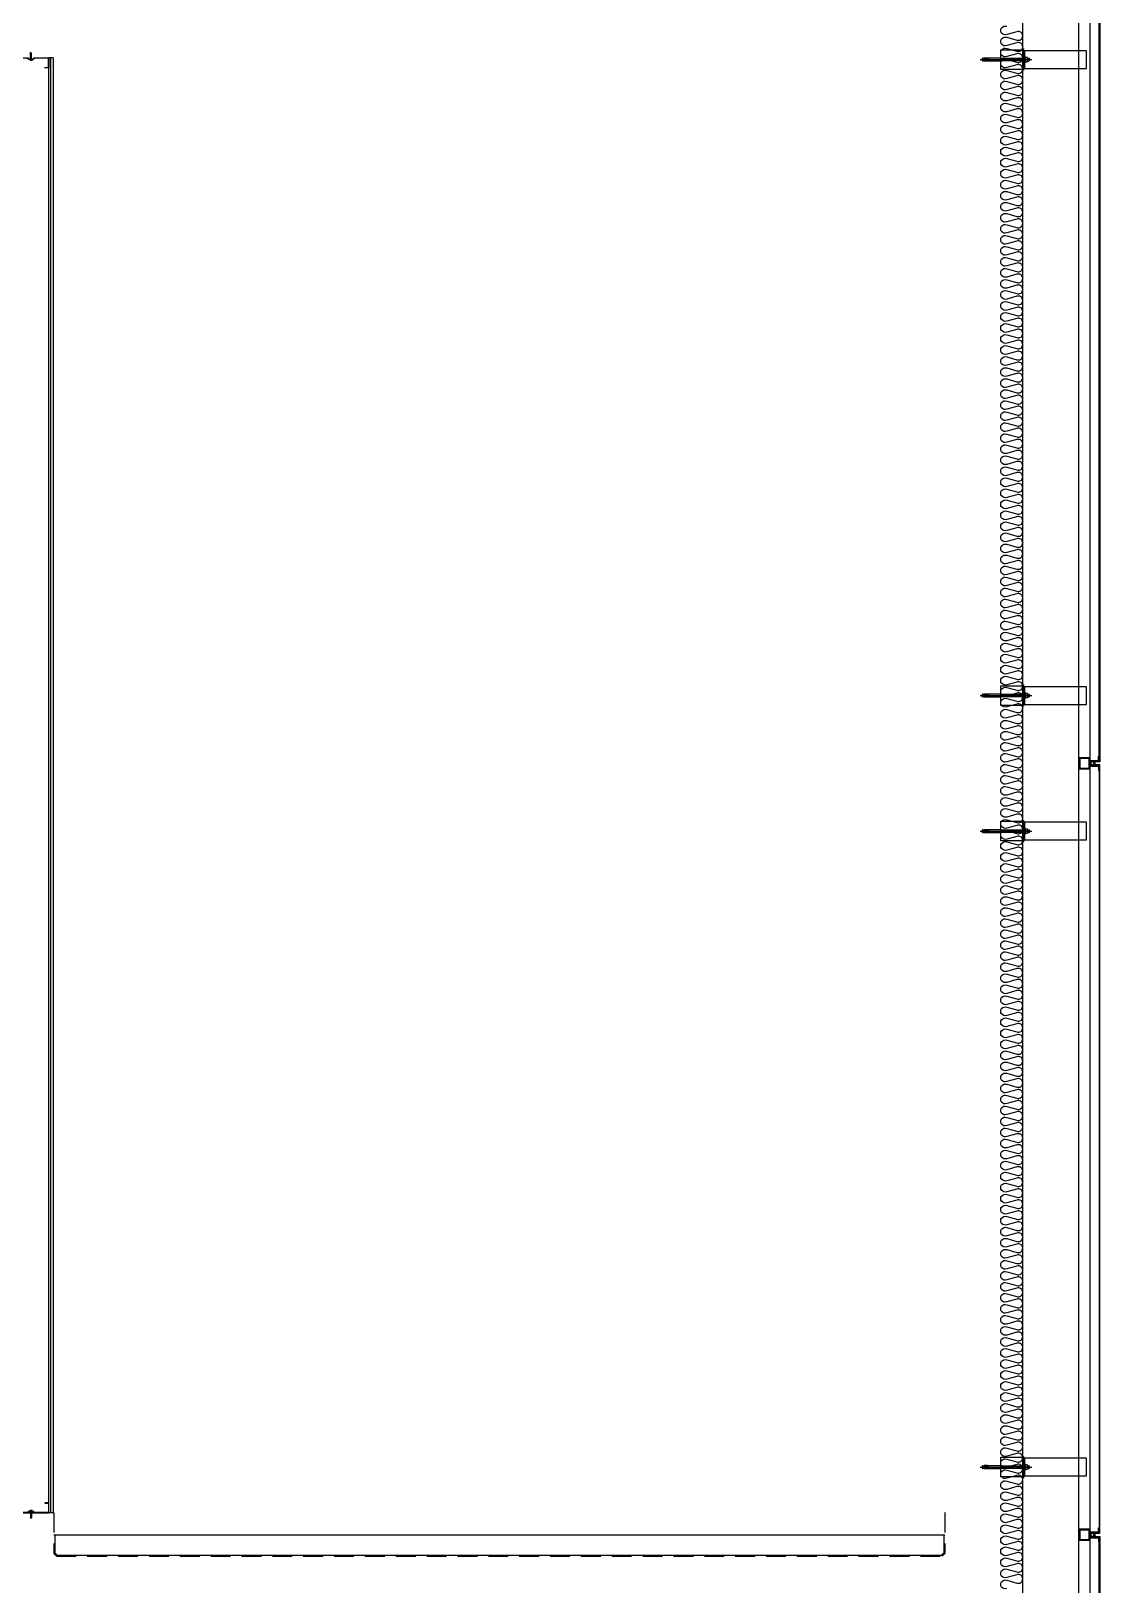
# Model space of a CAD drawing. Header units: millimetres. Extents: x 19868 to 801382, y -4805 to 85279.
# Drawn here: x 365388 to 370238, y 59952 to 67001 of the extents above; entities that cross this region are included whole.
import ezdxf

# ---------------------------------------------------------------- set-up
doc = ezdxf.new("R2010")
doc.units = ezdxf.units.MM
doc.header["$LTSCALE"] = 250
doc.linetypes.add('HID', pattern=[2.8, 1.8, -1])
for name, color, linetype in [('8입면선', 8, 'Continuous'), ('A-ETC-8', 8, 'Continuous'), ('A-FIN', 6, 'Continuous'), ('A-FIN-8', 8, 'Continuous'), ('A-WALL-D', 7, 'Continuous'), ('A-WP', 1, 'HID'), ('GAGAM-DT', 7, 'Continuous'), ('ISL', 251, 'Continuous'), ('입면', 7, 'Continuous')]:
    doc.layers.add(name, color=color, linetype=linetype)
doc.layers.add('CK', color=221, linetype='Continuous', plot=False)

# ---------------------------------------------------------------- blocks, each defined once
blk = doc.blocks.new('A$C632c858f')
at = {"layer": 'A-ETC-8'}
blk.add_arc((-2.8, 0), 24, 341.82483, 18.17517, dxfattribs=at)
blk.add_ellipse((34, 0), major_axis=(7.59, 0), ratio=0.987937, dxfattribs=at)
blk = doc.blocks.new('A$Cae507117')
at = {"layer": 'A-ETC-8'}
for points in [[(-50, 0), (-50, -50), (0, -50), (0, 0)], [(-46.8, -3.2), (-46.8, -46.8), (-3.2, -46.8), (-3.2, -3.2)]]:
    blk.add_lwpolyline(points, close=True, dxfattribs=at)
blk = doc.blocks.new('*U183')
at = {"layer": '8입면선', "color": 8}
for p, q in [((3316397.6, 472011.4), (3316397.6, 478611.4)), ((3316577.6, 472011.4), (3316577.6, 478611.4))]:
    blk.add_line(p, q, dxfattribs=at)
at = {"layer": 'A-WALL-D'}
for p, q in [((3316387.6, 478611.4), (3316387.6, 472011.4)), ((3316407.6, 478611.4), (3316387.6, 478611.4)), ((3316407.6, 472021.4), (3316407.6, 478611.4)), ((3316567.6, 472021.4), (3316567.6, 478611.4)), ((3316587.6, 478611.4), (3316567.6, 478611.4)), ((3316587.6, 478611.4), (3316587.6, 472011.4)), ((3316407.6, 472011.4), (3316387.6, 472011.4)), ((3316587.6, 472011.4), (3316567.6, 472011.4))]:
    blk.add_line(p, q, dxfattribs=at)
at = {"layer": 'CK', "linetype": 'Continuous'}
blk.add_line((3316472.9, 472011.4), (3316502.3, 472011.4), dxfattribs=at)
at = {"layer": 'GAGAM-DT', "color": 8}
for p, q in [((3316492.7, 478605.6), (3316482.8, 478605.6)), ((3316482.8, 478605.6), (3316482.8, 478602.1)), ((3316491.2, 478600.6), (3316484.3, 478600.6)), ((3316485.3, 478605.6), (3316485.3, 478637)), ((3316490.3, 478631.5), (3316485.3, 478637)), ((3316485.3, 478605.6), (3316485.3, 478600.6)), ((3316490.3, 478605.6), (3316490.3, 478631.5)), ((3316490.3, 478605.6), (3316490.3, 478600.6)), ((3316492.7, 478605.6), (3316492.7, 478602.1)), ((3316482.8, 472017.2), (3316482.8, 472020.7)), ((3316492.7, 472017.2), (3316482.8, 472017.2)), ((3316491.2, 472022.2), (3316484.3, 472022.2)), ((3316485.3, 472017.2), (3316485.3, 472022.2)), ((3316485.3, 472017.2), (3316485.3, 471985.8)), ((3316490.3, 471991.3), (3316485.3, 471985.8)), ((3316490.3, 472017.2), (3316490.3, 472022.2)), ((3316490.3, 472017.2), (3316490.3, 471991.3)), ((3316492.7, 472017.2), (3316492.7, 472020.7))]:
    blk.add_line(p, q, dxfattribs=at)
for centre, start, end in [((3316484.3, 478602.1), 180, 270), ((3316491.2, 478602.1), 270, 0), ((3316484.3, 472020.7), 90, 180), ((3316491.2, 472020.7), 0, 90)]:
    blk.add_arc(centre, 1.51, start, end, dxfattribs=at)
at = {"layer": '입면', "color": 6}
for p, q in [((3316407.6, 478566.4), (3316407.6, 478611.4)), ((3316407.6, 478611.4), (3316472.9, 478611.4)), ((3316472.4, 478610.2), (3316408.8, 478610.2)), ((3316408.8, 478610.2), (3316408.8, 478567.6)), ((3316477.4, 478604.4), (3316472.4, 478610.2)), ((3316472.9, 478611.4), (3316477.9, 478605.6)), ((3316497.8, 478604.4), (3316477.4, 478604.4)), ((3316477.9, 478605.6), (3316497.3, 478605.6)), ((3316497.3, 478605.6), (3316502.3, 478611.4)), ((3316502.8, 478610.2), (3316497.8, 478604.4)), ((3316502.3, 478611.4), (3316567.6, 478611.4)), ((3316566.4, 478610.2), (3316502.8, 478610.2)), ((3316566.4, 478567.6), (3316566.4, 478610.2)), ((3316567.6, 478611.4), (3316567.6, 478566.4)), ((3316425.4, 478566.4), (3316407.6, 478566.4)), ((3316408.8, 478567.6), (3316425.4, 478567.6)), ((3316425.4, 478567.6), (3316425.4, 478566.4)), ((3316549.8, 478566.4), (3316549.8, 478567.6)), ((3316549.8, 478567.6), (3316566.4, 478567.6)), ((3316567.6, 478566.4), (3316549.8, 478566.4)), ((3316425.4, 472056.4), (3316407.6, 472056.4)), ((3316407.6, 472056.4), (3316407.6, 472011.4)), ((3316408.8, 472012.6), (3316408.8, 472055.2)), ((3316408.8, 472055.2), (3316425.4, 472055.2)), ((3316425.4, 472055.2), (3316425.4, 472056.4)), ((3316567.6, 472056.4), (3316549.8, 472056.4)), ((3316549.8, 472056.4), (3316549.8, 472055.2)), ((3316549.8, 472055.2), (3316566.4, 472055.2)), ((3316566.4, 472055.2), (3316566.4, 472012.6)), ((3316567.6, 472011.4), (3316567.6, 472056.4)), ((3316407.6, 472011.4), (3316472.9, 472011.4)), ((3316472.4, 472012.6), (3316408.8, 472012.6)), ((3316477.4, 472018.5), (3316472.4, 472012.6)), ((3316472.9, 472011.4), (3316477.9, 472017.3)), ((3316497.8, 472018.5), (3316477.4, 472018.5)), ((3316477.9, 472017.3), (3316497.3, 472017.3)), ((3316497.3, 472017.3), (3316502.3, 472011.4)), ((3316502.8, 472012.6), (3316497.8, 472018.5)), ((3316502.3, 472011.4), (3316567.6, 472011.4)), ((3316566.4, 472012.6), (3316502.8, 472012.6))]:
    blk.add_line(p, q, dxfattribs=at)
blk = doc.blocks.new('너트 M12')
for p, q in [((-9, 0), (9, 0)), ((-9.5, -9), (-9.5, -0.5)), ((9, -9.5), (-9, -9.5)), ((0, -8.3), (0, -1.2)), ((9.5, -0.5), (9.5, -9))]:
    blk.add_line(p, q)
for centre, start, end in [((-9, -0.5), 90, 180), ((-9, -9), 180, 270), ((9, -0.5), 0, 90), ((9, -9), 270, 0)]:
    blk.add_arc(centre, 0.5, start, end)
at = {"extrusion": (0, 0, -1)}
for centre, major_axis, ratio, start_param, end_param in [((-4.8, -0.9), (-4.75, 0.31), 0.185359, -0.024388, 3.141593), ((4.8, -0.9), (4.75, 0.31), 0.185108, 3.141593, 6.30754), ((-4.8, -8.6), (4.75, 0.31), 0.187111, 0, 3.166211), ((4.8, -8.6), (-4.75, 0.31), 0.185991, 3.117121, 6.283185)]:
    blk.add_ellipse(centre, major_axis=major_axis, ratio=ratio, start_param=start_param, end_param=end_param, dxfattribs=at)
blk = doc.blocks.new('A$C5ebcaad0')
at = {"layer": 'A-ETC-8'}
for p, q in [((-449, -225), (-214, -225)), ((-439, -220.5), (-439, -229.5)), ((-437, -219), (-437.5, -219)), ((-437.5, -231), (-437, -231)), ((-426, -220.5), (-437, -219)), ((-437, -231), (-426, -229.5)), ((-431.6, -219.7), (-431.6, -221.5)), ((-431.6, -228.5), (-431.6, -230.2)), ((-431.1, -222.3), (-429.3, -223.5)), ((-431.1, -227.7), (-429.3, -226.5)), ((-415.6, -218.7), (-430.6, -218.7)), ((-430.6, -231.2), (-415.6, -231.2)), ((-421.1, -224), (-427.7, -224)), ((-421.1, -226), (-427.7, -226)), ((-426, -220.5), (-412, -220.5)), ((-426, -229.5), (-412, -229.5)), ((-420.6, -223.5), (-420.6, -223)), ((-420.6, -227), (-420.6, -226.5)), ((-416.6, -227), (-416.6, -223)), ((-415.6, -218.7), (-412.6, -218.7)), ((-415.6, -231.2), (-412.6, -231.2)), ((-412.6, -218.7), (-412.6, -231.2)), ((-412, -231), (-412, -219)), ((-409, -219), (-412, -219)), ((-412, -231), (-409, -231)), ((-409, -231), (-409, -219)), ((-355, -219), (-409, -219)), ((-409, -231), (-355, -231)), ((-355, -219), (-245.5, -219)), ((-245.5, -231), (-355, -231)), ((-234.2, -229.5), (-224, -229.5)), ((-234, -219), (-225.5, -219)), ((-234, -220.5), (-224, -220.5)), ((-234, -231), (-225.5, -231)), ((-225.5, -231), (-225.5, -219)), ((-224, -220.5), (-225.5, -219)), ((-224, -229.5), (-225.5, -231)), ((-224, -229.5), (-224, -220.5))]:
    blk.add_line(p, q, dxfattribs=at)
for points in [[(-255, -180.5), (-255, -269.5), (-355, -269.5), (-355, -180.5)], [(33.5, -185), (-251.5, -185), (-251.5, -265), (33.5, -265)], [(-251.5, -265), (-245.5, -265), (-245.5, -185), (-251.5, -185)], [(-245.5, -210), (-245.5, -240), (-243.5, -240), (-243.5, -210)]]:
    blk.add_lwpolyline(points, close=True, dxfattribs=at)
blk.add_lwpolyline([(-251.5, -177.5), (-251.5, -272.5, -0.414214), (-252.5, -273.5), (-255, -273.5), (-255, -176.5), (-252.5, -176.5, -0.414214)], format="xyb", close=True, dxfattribs=at)
for centre, radius, start, end in [((-437.5, -220.5), 1.5, 90, 180), ((-437.5, -229.5), 1.5, 180, 270), ((-430.6, -219.7), 1, 90, 180), ((-430.6, -221.5), 1, 180, 236.30993), ((-430.6, -228.5), 1, 123.69007, 180), ((-430.6, -230.2), 1, 180, 270), ((-427.7, -221), 3, 236.30993, 270), ((-427.7, -229), 3, 90, 123.69007), ((-421.1, -223.5), 0.5, 270, 0), ((-421.1, -226.5), 0.5, 0, 90), ((-418.6, -223), 2, 90, 180), ((-418.6, -227), 2, 180, 270), ((-418.6, -223), 2, 0, 90), ((-418.6, -227), 2, 270, 0)]:
    blk.add_arc(centre, radius, start, end, dxfattribs=at)
at = {"layer": 'A-ETC-8', "xscale": -1, "rotation": 90}
blk.add_blockref('너트 M12', (-243.5, -225), dxfattribs=at)

msp = doc.modelspace()

# ---------------------------------------------------------------- linework, layer by layer
at = {"layer": 'A-ETC-8'}
for p, q in [((370143.2, 51178.9), (370143.2, 76146.7)), ((370193.2, 51178.9), (370193.2, 76146.7))]:
    msp.add_line(p, q, dxfattribs=at)
for points in [[(370230.2, 63690.4), (370195.2, 63690.4), (370195.2, 63679.4), (370193.2, 63679.4), (370193.2, 63692.4), (370228.6, 63692.4, -0.226541), (370232.2, 63696.1), (370232.2, 63710.8), (370234.2, 63710.8), (370234.2, 63694.4, 0.414214)], [(370230.2, 63667.4), (370195.2, 63667.4), (370195.2, 63678.4), (370193.2, 63678.4), (370193.2, 63665.4), (370228.6, 63665.4, 0.226541), (370232.2, 63661.8), (370232.2, 63647.1), (370234.2, 63647.1), (370234.2, 63663.4, -0.414214)], [(370230.2, 60190.4), (370195.2, 60190.4), (370195.2, 60179.4), (370193.2, 60179.4), (370193.2, 60192.4), (370228.6, 60192.4, -0.226541), (370232.2, 60196.1), (370232.2, 60210.8), (370234.2, 60210.8), (370234.2, 60194.4, 0.414214)], [(370230.2, 60167.4), (370195.2, 60167.4), (370195.2, 60178.4), (370193.2, 60178.4), (370193.2, 60165.4), (370228.6, 60165.4, 0.226541), (370232.2, 60161.8), (370232.2, 60147.1), (370234.2, 60147.1), (370234.2, 60163.4, -0.414214)]]:
    msp.add_lwpolyline(points, format="xyb", close=True, dxfattribs=at)
at = {"layer": 'A-FIN'}
msp.add_line((365491.2, 60178.9), (369535.2, 60178.9), dxfattribs=at)
for points in [[(370197.2, 67167.4), (370197.2, 67171.4), (370238.2, 67171.4), (370238.2, 63686.4), (370197.2, 63686.4), (370197.2, 63690.4), (370234.2, 63690.4), (370234.2, 67167.4), (370197.2, 67167.4)], [(370197.2, 60190.4), (370197.2, 60186.4), (370238.2, 60186.4), (370238.2, 63671.4), (370197.2, 63671.4), (370197.2, 63667.4), (370234.2, 63667.4), (370234.2, 60190.4), (370197.2, 60190.4)], [(370197.2, 60167.4), (370197.2, 60171.4), (370238.2, 60171.4), (370238.2, 56436.4), (370197.2, 56436.4), (370197.2, 56440.4), (370234.2, 56440.4), (370234.2, 60167.4), (370197.2, 60167.4)]]:
    msp.add_lwpolyline(points, close=True, dxfattribs=at)
at = {"layer": 'A-FIN-8'}
for p, q in [((365496.2, 60178.9), (365496.2, 60097.1)), ((369530.2, 60178.9), (369530.2, 60097.1)), ((365506.4, 60086.9), (365496.2, 60097.1)), ((365506.4, 60086.9), (369520, 60086.9)), ((369520, 60086.9), (369530.2, 60097.1))]:
    msp.add_line(p, q, dxfattribs=at)
at = {"layer": 'A-WP', "ltscale": 0.2}
for p, q in [((365503.4, 60081.9), (365491.2, 60094.1)), ((365503.4, 60081.9), (369523.1, 60081.9)), ((369523.1, 60081.9), (369535.2, 60094.1))]:
    msp.add_line(p, q, dxfattribs=at)
at = {"layer": 'A-WP', "linetype": 'HID', "ltscale": 0.2}
for points in [[(365488.2, 60278.9), (365491.2, 60278.9), (365491.2, 60094.1)], [(369538.2, 60278.9), (369535.2, 60278.9), (369535.2, 60094.1)]]:
    msp.add_lwpolyline(points, dxfattribs=at)
at = {"layer": 'ISL'}
msp.add_line((369888.2, 50558.9), (369888.2, 76138.6), dxfattribs=at)
msp.add_lwpolyline([(369815.3, 59935.2, -1.449198), (369815.3, 59972.6), (369861.1, 59960.2, 0.524856), (369888.2, 59978.9, 0.524856), (369861.1, 59997.6), (369815.3, 59985.2, -1.449198), (369815.3, 60022.6), (369861.1, 60010.2, 0.524856), (369888.2, 60028.9, 0.524856), (369861.1, 60047.6), (369815.3, 60035.2, -1.449198), (369815.3, 60072.6), (369861.1, 60060.2, 0.524856), (369888.2, 60078.9, 0.524856), (369861.1, 60097.6), (369815.3, 60085.2, -1.449198), (369815.3, 60122.6), (369861.1, 60110.2, 0.524856), (369888.2, 60128.9, 0.524856), (369861.1, 60147.6), (369815.3, 60135.2, -1.449198), (369815.3, 60172.6), (369861.1, 60160.2, 0.524856), (369888.2, 60178.9, 0.524856), (369861.1, 60197.6), (369815.3, 60185.2, -1.449198), (369815.3, 60222.6), (369861.1, 60210.2, 0.524856), (369888.2, 60228.9, 0.524856), (369861.1, 60247.6), (369815.3, 60235.2, -1.449198), (369815.3, 60272.6), (369861.1, 60260.2, 0.524856), (369888.2, 60278.9, 0.524856), (369861.1, 60297.6), (369815.3, 60285.2, -1.449198), (369815.3, 60322.6), (369861.1, 60310.2, 0.524856), (369888.2, 60328.9, 0.524856), (369861.1, 60347.6), (369815.3, 60335.2, -1.449198), (369815.3, 60372.6), (369861.1, 60360.2, 0.524856), (369888.2, 60378.9, 0.524856), (369861.1, 60397.6), (369815.3, 60385.2, -1.449198), (369815.3, 60422.6), (369861.1, 60410.2, 0.524856), (369888.2, 60428.9, 0.524856), (369861.1, 60447.6), (369815.3, 60435.2, -1.449198), (369815.3, 60472.6), (369861.1, 60460.2, 0.524856), (369888.2, 60478.9, 0.524856), (369861.1, 60497.6), (369815.3, 60485.2, -1.449198), (369815.3, 60522.6), (369861.1, 60510.2, 0.524856), (369888.2, 60528.9, 0.524856), (369861.1, 60547.6), (369815.3, 60535.2, -1.449198), (369815.3, 60572.6), (369861.1, 60560.2, 0.524856), (369888.2, 60578.9, 0.524856), (369861.1, 60597.6), (369815.3, 60585.2, -1.449198), (369815.3, 60622.6), (369861.1, 60610.2, 0.524856), (369888.2, 60628.9, 0.524856), (369861.1, 60647.6), (369815.3, 60635.2, -1.449198), (369815.3, 60672.6), (369861.1, 60660.2, 0.524856), (369888.2, 60678.9, 0.524856), (369861.1, 60697.6), (369815.3, 60685.2, -1.449198), (369815.3, 60722.6), (369861.1, 60710.2, 0.524856), (369888.2, 60728.9, 0.524856), (369861.1, 60747.6), (369815.3, 60735.2, -1.449198), (369815.3, 60772.6), (369861.1, 60760.2, 0.524856), (369888.2, 60778.9, 0.524856), (369861.1, 60797.6), (369815.3, 60785.2, -1.449198), (369815.3, 60822.6), (369861.1, 60810.2, 0.524856), (369888.2, 60828.9, 0.524856), (369861.1, 60847.6), (369815.3, 60835.2, -1.449198), (369815.3, 60872.6), (369861.1, 60860.2, 0.524856), (369888.2, 60878.9, 0.524856), (369861.1, 60897.6), (369815.3, 60885.2, -1.449198), (369815.3, 60922.6), (369861.1, 60910.2, 0.524856), (369888.2, 60928.9, 0.524856), (369861.1, 60947.6), (369815.3, 60935.2, -1.449198), (369815.3, 60972.6), (369861.1, 60960.2, 0.524856), (369888.2, 60978.9, 0.524856), (369861.1, 60997.6), (369815.3, 60985.2, -1.449198), (369815.3, 61022.6), (369861.1, 61010.2, 0.524856), (369888.2, 61028.9, 0.524856), (369861.1, 61047.6), (369815.3, 61035.2, -1.449198), (369815.3, 61072.6), (369861.1, 61060.2, 0.524856), (369888.2, 61078.9, 0.524856), (369861.1, 61097.6), (369815.3, 61085.2, -1.449198), (369815.3, 61122.6), (369861.1, 61110.2, 0.524856), (369888.2, 61128.9, 0.524856), (369861.1, 61147.6), (369815.3, 61135.2, -1.449198), (369815.3, 61172.6), (369861.1, 61160.2, 0.524856), (369888.2, 61178.9, 0.524856), (369861.1, 61197.6), (369815.3, 61185.2, -1.449198), (369815.3, 61222.6), (369861.1, 61210.2, 0.524856), (369888.2, 61228.9, 0.524856), (369861.1, 61247.6), (369815.3, 61235.2, -1.449198), (369815.3, 61272.6), (369861.1, 61260.2, 0.524856), (369888.2, 61278.9, 0.524856), (369861.1, 61297.6), (369815.3, 61285.2, -1.449198), (369815.3, 61322.6), (369861.1, 61310.2, 0.524856), (369888.2, 61328.9, 0.524856), (369861.1, 61347.6), (369815.3, 61335.2, -1.449198), (369815.3, 61372.6), (369861.1, 61360.2, 0.524856), (369888.2, 61378.9, 0.524856), (369861.1, 61397.6), (369815.3, 61385.2, -1.449198), (369815.3, 61422.6), (369861.1, 61410.2, 0.524856), (369888.2, 61428.9, 0.524856), (369861.1, 61447.6), (369815.3, 61435.2, -1.449198), (369815.3, 61472.6), (369861.1, 61460.2, 0.524856), (369888.2, 61478.9, 0.524856), (369861.1, 61497.6), (369815.3, 61485.2, -1.449198), (369815.3, 61522.6), (369861.1, 61510.2, 0.524856), (369888.2, 61528.9, 0.524856), (369861.1, 61547.6), (369815.3, 61535.2, -1.449198), (369815.3, 61572.6), (369861.1, 61560.2, 0.524856), (369888.2, 61578.9, 0.524856), (369861.1, 61597.6), (369815.3, 61585.2, -1.449198), (369815.3, 61622.6), (369861.1, 61610.2, 0.524856), (369888.2, 61628.9, 0.524856), (369861.1, 61647.6), (369815.3, 61635.2, -1.449198), (369815.3, 61672.6), (369861.1, 61660.2, 0.524856), (369888.2, 61678.9, 0.524856), (369861.1, 61697.6), (369815.3, 61685.2, -1.449198), (369815.3, 61722.6), (369861.1, 61710.2, 0.524856), (369888.2, 61728.9, 0.524856), (369861.1, 61747.6), (369815.3, 61735.2, -1.449198), (369815.3, 61772.6), (369861.1, 61760.2, 0.524856), (369888.2, 61778.9, 0.524856), (369861.1, 61797.6), (369815.3, 61785.2, -1.449198), (369815.3, 61822.6), (369861.1, 61810.2, 0.524856), (369888.2, 61828.9, 0.524856), (369861.1, 61847.6), (369815.3, 61835.2, -1.449198), (369815.3, 61872.6), (369861.1, 61860.2, 0.524856), (369888.2, 61878.9, 0.524856), (369861.1, 61897.6), (369815.3, 61885.2, -1.449198), (369815.3, 61922.6), (369861.1, 61910.2, 0.524856), (369888.2, 61928.9, 0.524856), (369861.1, 61947.6), (369815.3, 61935.2, -1.449198), (369815.3, 61972.6), (369861.1, 61960.2, 0.524856), (369888.2, 61978.9, 0.524856), (369861.1, 61997.6), (369815.3, 61985.2, -1.449198), (369815.3, 62022.6), (369861.1, 62010.2, 0.524856), (369888.2, 62028.9, 0.524856), (369861.1, 62047.6), (369815.3, 62035.2, -1.449198), (369815.3, 62072.6), (369861.1, 62060.2, 0.524856), (369888.2, 62078.9, 0.524856), (369861.1, 62097.6), (369815.3, 62085.2, -1.449198), (369815.3, 62122.6), (369861.1, 62110.2, 0.524856), (369888.2, 62128.9, 0.524856), (369861.1, 62147.6), (369815.3, 62135.2, -1.449198), (369815.3, 62172.6), (369861.1, 62160.2, 0.524856), (369888.2, 62178.9, 0.524856), (369861.1, 62197.6), (369815.3, 62185.2, -1.449198), (369815.3, 62222.6), (369861.1, 62210.2, 0.524856), (369888.2, 62228.9, 0.524856), (369861.1, 62247.6), (369815.3, 62235.2, -1.449198), (369815.3, 62272.6), (369861.1, 62260.2, 0.524856), (369888.2, 62278.9, 0.524856), (369861.1, 62297.6), (369815.3, 62285.2, -1.449198), (369815.3, 62322.6), (369861.1, 62310.2, 0.524856), (369888.2, 62328.9, 0.524856), (369861.1, 62347.6), (369815.3, 62335.2, -1.449198), (369815.3, 62372.6), (369861.1, 62360.2, 0.524856), (369888.2, 62378.9, 0.524856), (369861.1, 62397.6), (369815.3, 62385.2, -1.449198), (369815.3, 62422.6), (369861.1, 62410.2, 0.524856), (369888.2, 62428.9, 0.524856), (369861.1, 62447.6), (369815.3, 62435.2, -1.449198), (369815.3, 62472.6), (369861.1, 62460.2, 0.524856), (369888.2, 62478.9, 0.524856), (369861.1, 62497.6), (369815.3, 62485.2, -1.449198), (369815.3, 62522.6), (369861.1, 62510.2, 0.524856), (369888.2, 62528.9, 0.524856), (369861.1, 62547.6), (369815.3, 62535.2, -1.449198), (369815.3, 62572.6), (369861.1, 62560.2, 0.524856), (369888.2, 62578.9, 0.524856), (369861.1, 62597.6), (369815.3, 62585.2, -1.449198), (369815.3, 62622.6), (369861.1, 62610.2, 0.524856), (369888.2, 62628.9, 0.524856), (369861.1, 62647.6), (369815.3, 62635.2, -1.449198), (369815.3, 62672.6), (369861.1, 62660.2, 0.524856), (369888.2, 62678.9, 0.524856), (369861.1, 62697.6), (369815.3, 62685.2, -1.449198), (369815.3, 62722.6), (369861.1, 62710.2, 0.524856), (369888.2, 62728.9, 0.524856), (369861.1, 62747.6), (369815.3, 62735.2, -1.449198), (369815.3, 62772.6), (369861.1, 62760.2, 0.524856), (369888.2, 62778.9, 0.524856), (369861.1, 62797.6), (369815.3, 62785.2, -1.449198), (369815.3, 62822.6), (369861.1, 62810.2, 0.524856), (369888.2, 62828.9, 0.524856), (369861.1, 62847.6), (369815.3, 62835.2, -1.449198), (369815.3, 62872.6), (369861.1, 62860.2, 0.524856), (369888.2, 62878.9, 0.524856), (369861.1, 62897.6), (369815.3, 62885.2, -1.449198), (369815.3, 62922.6), (369861.1, 62910.2, 0.524856), (369888.2, 62928.9, 0.524856), (369861.1, 62947.6), (369815.3, 62935.2, -1.449198), (369815.3, 62972.6), (369861.1, 62960.2, 0.524856), (369888.2, 62978.9, 0.524856), (369861.1, 62997.6), (369815.3, 62985.2, -1.449198), (369815.3, 63022.6), (369861.1, 63010.2, 0.524856), (369888.2, 63028.9, 0.524856), (369861.1, 63047.6), (369815.3, 63035.2, -1.449198), (369815.3, 63072.6), (369861.1, 63060.2, 0.524856), (369888.2, 63078.9, 0.524856), (369861.1, 63097.6), (369815.3, 63085.2, -1.449198), (369815.3, 63122.6), (369861.1, 63110.2, 0.524856), (369888.2, 63128.9, 0.524856), (369861.1, 63147.6), (369815.3, 63135.2, -1.449198), (369815.3, 63172.6), (369861.1, 63160.2, 0.524856), (369888.2, 63178.9, 0.524856), (369861.1, 63197.6), (369815.3, 63185.2, -1.449198), (369815.3, 63222.6), (369861.1, 63210.2, 0.524856), (369888.2, 63228.9, 0.524856), (369861.1, 63247.6), (369815.3, 63235.2, -1.449198), (369815.3, 63272.6), (369861.1, 63260.2, 0.524856), (369888.2, 63278.9, 0.524856), (369861.1, 63297.6), (369815.3, 63285.2, -1.449198), (369815.3, 63322.6), (369861.1, 63310.2, 0.524856), (369888.2, 63328.9, 0.524856), (369861.1, 63347.6), (369815.3, 63335.2, -1.449198), (369815.3, 63372.6), (369861.1, 63360.2, 0.524856), (369888.2, 63378.9, 0.524856), (369861.1, 63397.6), (369815.3, 63385.2, -1.449198), (369815.3, 63422.6), (369861.1, 63410.2, 0.524856), (369888.2, 63428.9, 0.524856), (369861.1, 63447.6), (369815.3, 63435.2, -1.449198), (369815.3, 63472.6), (369861.1, 63460.2, 0.524856), (369888.2, 63478.9, 0.524856), (369861.1, 63497.6), (369815.3, 63485.2, -1.449198), (369815.3, 63522.6), (369861.1, 63510.2, 0.524856), (369888.2, 63528.9, 0.524856), (369861.1, 63547.6), (369815.3, 63535.2, -1.449198), (369815.3, 63572.6), (369861.1, 63560.2, 0.524856), (369888.2, 63578.9, 0.524856), (369861.1, 63597.6), (369815.3, 63585.2, -1.449198), (369815.3, 63622.6), (369861.1, 63610.2, 0.524856), (369888.2, 63628.9, 0.524856), (369861.1, 63647.6), (369815.3, 63635.2, -1.449198), (369815.3, 63672.6), (369861.1, 63660.2, 0.524856), (369888.2, 63678.9, 0.524856), (369861.1, 63697.6), (369815.3, 63685.2, -1.449198), (369815.3, 63722.6), (369861.1, 63710.2, 0.524856), (369888.2, 63728.9, 0.524856), (369861.1, 63747.6), (369815.3, 63735.2, -1.449198), (369815.3, 63772.6), (369861.1, 63760.2, 0.524856), (369888.2, 63778.9, 0.524856), (369861.1, 63797.6), (369815.3, 63785.2, -1.449198), (369815.3, 63822.6), (369861.1, 63810.2, 0.524856), (369888.2, 63828.9, 0.524856), (369861.1, 63847.6), (369815.3, 63835.2, -1.449198), (369815.3, 63872.6), (369861.1, 63860.2, 0.524856), (369888.2, 63878.9, 0.524856), (369861.1, 63897.6), (369815.3, 63885.2, -1.449198), (369815.3, 63922.6), (369861.1, 63910.2, 0.524856), (369888.2, 63928.9, 0.524856), (369861.1, 63947.6), (369815.3, 63935.2, -1.449198), (369815.3, 63972.6), (369861.1, 63960.2, 0.524856), (369888.2, 63978.9, 0.524856), (369861.1, 63997.6), (369815.3, 63985.2, -1.449198), (369815.3, 64022.6), (369861.1, 64010.2, 0.524856), (369888.2, 64028.9, 0.524856), (369861.1, 64047.6), (369815.3, 64035.2, -1.449198), (369815.3, 64072.6), (369861.1, 64060.2, 0.524856), (369888.2, 64078.9, 0.524856), (369861.1, 64097.6), (369815.3, 64085.2, -1.449198), (369815.3, 64122.6), (369861.1, 64110.2, 0.524856), (369888.2, 64128.9, 0.524856), (369861.1, 64147.6), (369815.3, 64135.2, -1.449198), (369815.3, 64172.6), (369861.1, 64160.2, 0.524856), (369888.2, 64178.9, 0.524856), (369861.1, 64197.6), (369815.3, 64185.2, -1.449198), (369815.3, 64222.6), (369861.1, 64210.2, 0.524856), (369888.2, 64228.9, 0.524856), (369861.1, 64247.6), (369815.3, 64235.2, -1.449198), (369815.3, 64272.6), (369861.1, 64260.2, 0.524856), (369888.2, 64278.9, 0.524856), (369861.1, 64297.6), (369815.3, 64285.2, -1.449198), (369815.3, 64322.6), (369861.1, 64310.2, 0.524856), (369888.2, 64328.9, 0.524856), (369861.1, 64347.6), (369815.3, 64335.2, -1.449198), (369815.3, 64372.6), (369861.1, 64360.2, 0.524856), (369888.2, 64378.9, 0.524856), (369861.1, 64397.6), (369815.3, 64385.2, -1.449198), (369815.3, 64422.6), (369861.1, 64410.2, 0.524856), (369888.2, 64428.9, 0.524856), (369861.1, 64447.6), (369815.3, 64435.2, -1.449198), (369815.3, 64472.6), (369861.1, 64460.2, 0.524856), (369888.2, 64478.9, 0.524856), (369861.1, 64497.6), (369815.3, 64485.2, -1.449198), (369815.3, 64522.6), (369861.1, 64510.2, 0.524856), (369888.2, 64528.9, 0.524856), (369861.1, 64547.6), (369815.3, 64535.2, -1.449198), (369815.3, 64572.6), (369861.1, 64560.2, 0.524856), (369888.2, 64578.9, 0.524856), (369861.1, 64597.6), (369815.3, 64585.2, -1.449198), (369815.3, 64622.6), (369861.1, 64610.2, 0.524856), (369888.2, 64628.9, 0.524856), (369861.1, 64647.6), (369815.3, 64635.2, -1.449198), (369815.3, 64672.6), (369861.1, 64660.2, 0.524856), (369888.2, 64678.9, 0.524856), (369861.1, 64697.6), (369815.3, 64685.2, -1.449198), (369815.3, 64722.6), (369861.1, 64710.2, 0.524856), (369888.2, 64728.9, 0.524856), (369861.1, 64747.6), (369815.3, 64735.2, -1.449198), (369815.3, 64772.6), (369861.1, 64760.2, 0.524856), (369888.2, 64778.9, 0.524856), (369861.1, 64797.6), (369815.3, 64785.2, -1.449198), (369815.3, 64822.6), (369861.1, 64810.2, 0.524856), (369888.2, 64828.9, 0.524856), (369861.1, 64847.6), (369815.3, 64835.2, -1.449198), (369815.3, 64872.6), (369861.1, 64860.2, 0.524856), (369888.2, 64878.9, 0.524856), (369861.1, 64897.6), (369815.3, 64885.2, -1.449198), (369815.3, 64922.6), (369861.1, 64910.2, 0.524856), (369888.2, 64928.9, 0.524856), (369861.1, 64947.6), (369815.3, 64935.2, -1.449198), (369815.3, 64972.6), (369861.1, 64960.2, 0.524856), (369888.2, 64978.9, 0.524856), (369861.1, 64997.6), (369815.3, 64985.2, -1.449198), (369815.3, 65022.6), (369861.1, 65010.2, 0.524856), (369888.2, 65028.9, 0.524856), (369861.1, 65047.6), (369815.3, 65035.2, -1.449198), (369815.3, 65072.6), (369861.1, 65060.2, 0.524856), (369888.2, 65078.9, 0.524856), (369861.1, 65097.6), (369815.3, 65085.2, -1.449198), (369815.3, 65122.6), (369861.1, 65110.2, 0.524856), (369888.2, 65128.9, 0.524856), (369861.1, 65147.6), (369815.3, 65135.2, -1.449198), (369815.3, 65172.6), (369861.1, 65160.2, 0.524856), (369888.2, 65178.9, 0.524856), (369861.1, 65197.6), (369815.3, 65185.2, -1.449198), (369815.3, 65222.6), (369861.1, 65210.2, 0.524856), (369888.2, 65228.9, 0.524856), (369861.1, 65247.6), (369815.3, 65235.2, -1.449198), (369815.3, 65272.6), (369861.1, 65260.2, 0.524856), (369888.2, 65278.9, 0.524856), (369861.1, 65297.6), (369815.3, 65285.2, -1.449198), (369815.3, 65322.6), (369861.1, 65310.2, 0.524856), (369888.2, 65328.9, 0.524856), (369861.1, 65347.6), (369815.3, 65335.2, -1.449198), (369815.3, 65372.6), (369861.1, 65360.2, 0.524856), (369888.2, 65378.9, 0.524856), (369861.1, 65397.6), (369815.3, 65385.2, -1.449198), (369815.3, 65422.6), (369861.1, 65410.2, 0.524856), (369888.2, 65428.9, 0.524856), (369861.1, 65447.6), (369815.3, 65435.2, -1.449198), (369815.3, 65472.6), (369861.1, 65460.2, 0.524856), (369888.2, 65478.9, 0.524856), (369861.1, 65497.6), (369815.3, 65485.2, -1.449198), (369815.3, 65522.6), (369861.1, 65510.2, 0.524856), (369888.2, 65528.9, 0.524856), (369861.1, 65547.6), (369815.3, 65535.2, -1.449198), (369815.3, 65572.6), (369861.1, 65560.2, 0.524856), (369888.2, 65578.9, 0.524856), (369861.1, 65597.6), (369815.3, 65585.2, -1.449198), (369815.3, 65622.6), (369861.1, 65610.2, 0.524856), (369888.2, 65628.9, 0.524856), (369861.1, 65647.6), (369815.3, 65635.2, -1.449198), (369815.3, 65672.6), (369861.1, 65660.2, 0.524856), (369888.2, 65678.9, 0.524856), (369861.1, 65697.6), (369815.3, 65685.2, -1.449198), (369815.3, 65722.6), (369861.1, 65710.2, 0.524856), (369888.2, 65728.9, 0.524856), (369861.1, 65747.6), (369815.3, 65735.2, -1.449198), (369815.3, 65772.6), (369861.1, 65760.2, 0.524856), (369888.2, 65778.9, 0.524856), (369861.1, 65797.6), (369815.3, 65785.2, -1.449198), (369815.3, 65822.6), (369861.1, 65810.2, 0.524856), (369888.2, 65828.9, 0.524856), (369861.1, 65847.6), (369815.3, 65835.2, -1.449198), (369815.3, 65872.6), (369861.1, 65860.2, 0.524856), (369888.2, 65878.9, 0.524856), (369861.1, 65897.6), (369815.3, 65885.2, -1.449198), (369815.3, 65922.6), (369861.1, 65910.2, 0.524856), (369888.2, 65928.9, 0.524856), (369861.1, 65947.6), (369815.3, 65935.2, -1.449198), (369815.3, 65972.6), (369861.1, 65960.2, 0.524856), (369888.2, 65978.9, 0.524856), (369861.1, 65997.6), (369815.3, 65985.2, -1.449198), (369815.3, 66022.6), (369861.1, 66010.2, 0.524856), (369888.2, 66028.9, 0.524856), (369861.1, 66047.6), (369815.3, 66035.2, -1.449198), (369815.3, 66072.6), (369861.1, 66060.2, 0.524856), (369888.2, 66078.9, 0.524856), (369861.1, 66097.6), (369815.3, 66085.2, -1.449198), (369815.3, 66122.6), (369861.1, 66110.2, 0.524856), (369888.2, 66128.9, 0.524856), (369861.1, 66147.6), (369815.3, 66135.2, -1.449198), (369815.3, 66172.6), (369861.1, 66160.2, 0.524856), (369888.2, 66178.9, 0.524856), (369861.1, 66197.6), (369815.3, 66185.2, -1.449198), (369815.3, 66222.6), (369861.1, 66210.2, 0.524856), (369888.2, 66228.9, 0.524856), (369861.1, 66247.6), (369815.3, 66235.2, -1.449198), (369815.3, 66272.6), (369861.1, 66260.2, 0.524856), (369888.2, 66278.9, 0.524856), (369861.1, 66297.6), (369815.3, 66285.2, -1.449198), (369815.3, 66322.6), (369861.1, 66310.2, 0.524856), (369888.2, 66328.9, 0.524856), (369861.1, 66347.6), (369815.3, 66335.2, -1.449198), (369815.3, 66372.6), (369861.1, 66360.2, 0.524856), (369888.2, 66378.9, 0.524856), (369861.1, 66397.6), (369815.3, 66385.2, -1.449198), (369815.3, 66422.6), (369861.1, 66410.2, 0.524856), (369888.2, 66428.9, 0.524856), (369861.1, 66447.6), (369815.3, 66435.2, -1.449198), (369815.3, 66472.6), (369861.1, 66460.2, 0.524856), (369888.2, 66478.9, 0.524856), (369861.1, 66497.6), (369815.3, 66485.2, -1.449198), (369815.3, 66522.6), (369861.1, 66510.2, 0.524856), (369888.2, 66528.9, 0.524856), (369861.1, 66547.6), (369815.3, 66535.2, -1.449198), (369815.3, 66572.6), (369861.1, 66560.2, 0.524856), (369888.2, 66578.9, 0.524856), (369861.1, 66597.6), (369815.3, 66585.2, -1.449198), (369815.3, 66622.6), (369861.1, 66610.2, 0.524856), (369888.2, 66628.9, 0.524856), (369861.1, 66647.6), (369815.3, 66635.2, -1.449198), (369815.3, 66672.6), (369861.1, 66660.2, 0.524856), (369888.2, 66678.9, 0.524856), (369861.1, 66697.6), (369815.3, 66685.2, -1.449198), (369815.3, 66722.6), (369861.1, 66710.2, 0.524856), (369888.2, 66728.9, 0.524856), (369861.1, 66747.6), (369815.3, 66735.2, -1.449198), (369815.3, 66772.6), (369861.1, 66760.2, 0.524856), (369888.2, 66778.9, 0.524856), (369861.1, 66797.6), (369815.3, 66785.2, -1.449198), (369815.3, 66822.6), (369861.1, 66810.2, 0.524856), (369888.2, 66828.9, 0.524856), (369861.1, 66847.6), (369815.3, 66835.2, -1.449198), (369815.3, 66872.6), (369861.1, 66860.2, 0.524856), (369888.2, 66878.9, 0.524856), (369861.1, 66897.6), (369815.3, 66885.2, -1.449198), (369815.3, 66922.6), (369861.1, 66910.2, 0.524856), (369888.2, 66928.9, 0.524856), (369861.1, 66947.6), (369815.3, 66935.2, -1.449198), (369815.3, 66972.6), (369861.1, 66960.2, 0.524856), (369888.2, 66978.9, 0.524856), (369861.1, 66997.6), (369815.3, 66985.2, -1.449198), (369815.3, 67022.6)], format="xyb", dxfattribs=at)

# ---------------------------------------------------------------- block references
at = {"layer": 'A-ETC-8'}
for p in [(370143.2, 67096.4), (370143.2, 64211.4), (370143.2, 63596.4), (370143.2, 60711.4)]:
    msp.add_blockref('A$C5ebcaad0', p, dxfattribs=at)
at = {"layer": 'A-ETC-8', "rotation": 180}
for p in [(370143.2, 63653.9), (370143.2, 60153.9)]:
    msp.add_blockref('A$Cae507117', p, dxfattribs=at)
at = {"layer": 'A-ETC-8', "xscale": -1}
for p in [(370238.2, 63678.9), (370238.2, 60178.9)]:
    msp.add_blockref('A$C632c858f', p, dxfattribs=at)
at = {"layer": 'A-WALL-D'}
msp.add_blockref('*U183', (-2951099.4, -411732.5), dxfattribs=at)

doc.saveas('drawing.dxf')
